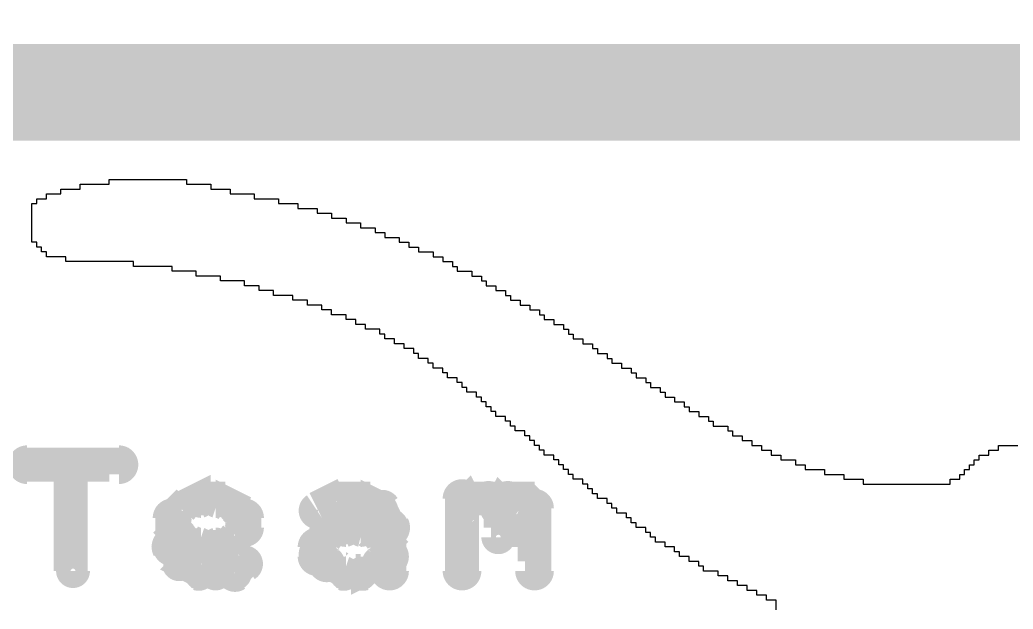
# Model space of a CAD drawing. Extents: x 7835 to 14160, y 8914 to 11568.
# Drawn here: x 7953.5 to 8159, y 9633.1 to 9755 of the extents above; entities that cross this region are included whole.
import ezdxf

# ---------------------------------------------------------------- set-up
doc = ezdxf.new("R2010")
doc.units = 0
doc.layers.add('BOTTOM_SILKSCREEN', color=5, linetype='CONTINUOUS')
doc.layers.add('DOCUMENTATION1', color=3, linetype='CONTINUOUS')

msp = doc.modelspace()

# ---------------------------------------------------------------- linework, layer by layer
at = {"layer": 'BOTTOM_SILKSCREEN', "color": 171}
msp.add_lwpolyline([(8110, 9633), (8110, 9635), (8110, 9635), (8110, 9635, -1), (8110, 9635), (8110, 9635, -1), (8110, 9635), (8110, 9635), (8110, 9635), (8108, 9635), (8108, 9635), (8108, 9635, -1), (8108, 9635), (8108, 9635, -1), (8108, 9635), (8108, 9635), (8108, 9635), (8108, 9636), (8108, 9636), (8108, 9636, -1), (8108, 9636), (8108, 9636, -1), (8108, 9636), (8108, 9636), (8108, 9636), (8106, 9636), (8106, 9636), (8106, 9636, -1), (8106, 9636), (8106, 9636, -1), (8106, 9636), (8106, 9636), (8106, 9636), (8106, 9637), (8106, 9637), (8106, 9637, -1), (8106, 9637), (8106, 9637, -1), (8106, 9637), (8106, 9637), (8106, 9637), (8104, 9637), (8104, 9637), (8104, 9637, -1), (8104, 9637), (8104, 9637, -1), (8104, 9637), (8104, 9637), (8104, 9637), (8104, 9638), (8104, 9638), (8104, 9638, -1), (8104, 9638), (8104, 9638, -1), (8104, 9638), (8104, 9638), (8104, 9638), (8102, 9638), (8102, 9638), (8102, 9638, -1), (8102, 9638), (8102, 9638, -1), (8102, 9638), (8102, 9638), (8102, 9638), (8102, 9639), (8102, 9639), (8102, 9639, -1), (8102, 9639), (8102, 9639, -1), (8102, 9639), (8102, 9639), (8102, 9639), (8100, 9639), (8100, 9639), (8100, 9639, -1), (8100, 9639), (8100, 9639, -1), (8100, 9639), (8100, 9639), (8100, 9639), (8100, 9640), (8100, 9640), (8100, 9640, -1), (8100, 9640), (8100, 9640, -1), (8100, 9640), (8100, 9640), (8100, 9640), (8098, 9640), (8098, 9640), (8098, 9640, -1), (8098, 9640), (8098, 9640, -1), (8098, 9640), (8098, 9640), (8098, 9640), (8098, 9641), (8098, 9641), (8098, 9641, -1), (8098, 9641), (8098, 9641, -1), (8098, 9641), (8098, 9641), (8098, 9641), (8095, 9641), (8095, 9641), (8095, 9641, -1), (8095, 9641), (8095, 9641, -1), (8095, 9641), (8095, 9641), (8095, 9641), (8095, 9642), (8095, 9642), (8095, 9642, -1), (8095, 9642), (8095, 9642, -1), (8095, 9642), (8095, 9642), (8095, 9642), (8094, 9642), (8094, 9642), (8094, 9642, -1), (8094, 9642), (8094, 9642, -1), (8094, 9642), (8094, 9642), (8094, 9642), (8094, 9643), (8094, 9643), (8094, 9643, -1), (8094, 9643), (8094, 9643, -1), (8094, 9643), (8094, 9643), (8094, 9643), (8092, 9643), (8092, 9643), (8092, 9643, -1), (8092, 9643), (8092, 9643, -1), (8092, 9643), (8092, 9643), (8092, 9643), (8092, 9644), (8092, 9644), (8092, 9644, -1), (8092, 9644), (8092, 9644, -1), (8092, 9644), (8092, 9644), (8092, 9644), (8090, 9644), (8090, 9644), (8090, 9644, -1), (8090, 9644), (8090, 9644, -1), (8090, 9644), (8090, 9644), (8090, 9644), (8090, 9645), (8090, 9645), (8090, 9645, -1), (8090, 9645), (8090, 9645, -1), (8090, 9645), (8090, 9645), (8090, 9645), (8089, 9645), (8089, 9645), (8089, 9645, -1), (8089, 9645), (8089, 9645, -1), (8089, 9645), (8089, 9645), (8089, 9645), (8089, 9646), (8089, 9646), (8089, 9646, -1), (8089, 9646), (8089, 9646, -1), (8089, 9646), (8089, 9646), (8089, 9646), (8087, 9646), (8087, 9646), (8087, 9646, -1), (8087, 9646), (8087, 9646, -1), (8087, 9646), (8087, 9646), (8087, 9646), (8087, 9647), (8087, 9647), (8087, 9647, -1), (8087, 9647), (8087, 9647, -1), (8087, 9647), (8087, 9647), (8087, 9647), (8085, 9647), (8085, 9647), (8085, 9647, -1), (8085, 9647), (8085, 9647, -1), (8085, 9647), (8085, 9647), (8085, 9647), (8085, 9648), (8085, 9648), (8085, 9648, -1), (8085, 9648), (8085, 9648, -1), (8085, 9648), (8085, 9648), (8085, 9648), (8084, 9648), (8084, 9648), (8084, 9648, -1), (8084, 9648), (8084, 9648, -1), (8084, 9648), (8084, 9648), (8084, 9648), (8084, 9649), (8084, 9649), (8084, 9649, -1), (8084, 9649), (8084, 9649, -1), (8084, 9649), (8084, 9649), (8084, 9649), (8083, 9649), (8083, 9649), (8083, 9649, -1), (8083, 9649), (8083, 9649, -1), (8083, 9649), (8083, 9649), (8083, 9649), (8083, 9650), (8083, 9650), (8083, 9650, -1), (8083, 9650), (8083, 9650, -1), (8083, 9650), (8083, 9650), (8083, 9650), (8081, 9650), (8081, 9650), (8081, 9650, -1), (8081, 9650), (8081, 9650, -1), (8081, 9650), (8081, 9650), (8081, 9650), (8081, 9651), (8081, 9651), (8081, 9651, -1), (8081, 9651), (8081, 9651, -1), (8081, 9651), (8081, 9651), (8081, 9651), (8080, 9651), (8080, 9651), (8080, 9651, -1), (8080, 9651), (8080, 9651, -1), (8080, 9651), (8080, 9651), (8080, 9651), (8080, 9652), (8080, 9652), (8080, 9652, -1), (8080, 9652), (8080, 9652, -1), (8080, 9652), (8080, 9652), (8080, 9652), (8079, 9652), (8079, 9652), (8079, 9652, -1), (8079, 9652), (8079, 9652, -1), (8079, 9652), (8079, 9652), (8079, 9652), (8079, 9653), (8079, 9653), (8079, 9653, -1), (8079, 9653), (8079, 9653, -1), (8079, 9653), (8079, 9653), (8079, 9653), (8077, 9653), (8077, 9653), (8077, 9653, -1), (8077, 9653), (8077, 9653, -1), (8077, 9653), (8077, 9653), (8077, 9653), (8077, 9654), (8077, 9654), (8077, 9654, -1), (8077, 9654), (8077, 9654, -1), (8077, 9654), (8077, 9654), (8077, 9654), (8076, 9654), (8076, 9654), (8076, 9654, -1), (8076, 9654), (8076, 9654, -1), (8076, 9654), (8076, 9654), (8076, 9654), (8076, 9655), (8076, 9655), (8076, 9655, -1), (8076, 9655), (8076, 9655, -1), (8076, 9655), (8076, 9655), (8076, 9655), (8075, 9655), (8075, 9655), (8075, 9655, -1), (8075, 9655), (8075, 9655, -1), (8075, 9655), (8075, 9655), (8075, 9655), (8075, 9656), (8075, 9656), (8075, 9656, -1), (8075, 9656), (8075, 9656, -1), (8075, 9656), (8075, 9656), (8075, 9656), (8073, 9656), (8073, 9656), (8073, 9656, -1), (8073, 9656), (8073, 9656, -1), (8073, 9656), (8073, 9656), (8073, 9656), (8073, 9657), (8073, 9657), (8073, 9657, -1), (8073, 9657), (8073, 9657, -1), (8073, 9657), (8073, 9657), (8073, 9657), (8072, 9657), (8072, 9657), (8072, 9657, -1), (8072, 9657), (8072, 9657, -1), (8072, 9657), (8072, 9657), (8072, 9657), (8072, 9658), (8072, 9658), (8072, 9658, -1), (8072, 9658), (8072, 9658, -1), (8072, 9658), (8072, 9658), (8072, 9658), (8071, 9658), (8071, 9658), (8071, 9658, -1), (8071, 9658), (8071, 9658, -1), (8071, 9658), (8071, 9658), (8071, 9658), (8071, 9659), (8071, 9659), (8071, 9659, -1), (8071, 9659), (8071, 9659, -1), (8071, 9659), (8071, 9659), (8071, 9659), (8070, 9659), (8070, 9659), (8070, 9659, -1), (8070, 9659), (8070, 9659, -1), (8070, 9659), (8070, 9659), (8070, 9659), (8070, 9660), (8070, 9660), (8070, 9660, -1), (8070, 9660), (8070, 9660, -1), (8070, 9660), (8070, 9660), (8070, 9660), (8068, 9660), (8068, 9660), (8068, 9660, -1), (8068, 9660), (8068, 9660, -1), (8068, 9660), (8068, 9660), (8068, 9660), (8068, 9661), (8068, 9661), (8068, 9661, -1), (8068, 9661), (8068, 9661, -1), (8068, 9661), (8068, 9661), (8068, 9661), (8067, 9661), (8067, 9661), (8067, 9661, -1), (8067, 9661), (8067, 9661, -1), (8067, 9661), (8067, 9661), (8067, 9661), (8067, 9662), (8067, 9662), (8067, 9662, -1), (8067, 9662), (8067, 9662, -1), (8067, 9662), (8067, 9662), (8067, 9662), (8066, 9662), (8066, 9662), (8066, 9662, -1), (8066, 9662), (8066, 9662, -1), (8066, 9662), (8066, 9662), (8066, 9662), (8066, 9663), (8066, 9663), (8066, 9663, -1), (8066, 9663), (8066, 9663, -1), (8066, 9663), (8066, 9663), (8066, 9663), (8065, 9663), (8065, 9663), (8065, 9663, -1), (8065, 9663), (8065, 9663, -1), (8065, 9663), (8065, 9663), (8065, 9663), (8065, 9664), (8065, 9664), (8065, 9664, -1), (8065, 9664), (8065, 9664, -1), (8065, 9664), (8065, 9664), (8065, 9664), (8064, 9664), (8064, 9664), (8064, 9664, -1), (8064, 9664), (8064, 9664, -1), (8064, 9664), (8064, 9664), (8064, 9664), (8064, 9665), (8064, 9665), (8064, 9665, -1), (8064, 9665), (8064, 9665, -1), (8064, 9665), (8064, 9665), (8064, 9665), (8062, 9665), (8062, 9665), (8062, 9665, -1), (8062, 9665), (8062, 9665, -1), (8062, 9665), (8062, 9665), (8062, 9665), (8062, 9666), (8062, 9666), (8062, 9666, -1), (8062, 9666), (8062, 9666, -1), (8062, 9666), (8062, 9666), (8062, 9666), (8061, 9666), (8061, 9666), (8061, 9666, -1), (8061, 9666), (8061, 9666, -1), (8061, 9666), (8061, 9666), (8061, 9666), (8061, 9667), (8061, 9667), (8061, 9667, -1), (8061, 9667), (8061, 9667, -1), (8061, 9667), (8061, 9667), (8061, 9667), (8060, 9667), (8060, 9667), (8060, 9667, -1), (8060, 9667), (8060, 9667, -1), (8060, 9667), (8060, 9667), (8060, 9667), (8060, 9668), (8060, 9668), (8060, 9668, -1), (8060, 9668), (8060, 9668, -1), (8060, 9668), (8060, 9668), (8060, 9668), (8059, 9668), (8059, 9668), (8059, 9668, -1), (8059, 9668), (8059, 9668, -1), (8059, 9668), (8059, 9668), (8059, 9668), (8059, 9669), (8059, 9669), (8059, 9669, -1), (8059, 9669), (8059, 9669, -1), (8059, 9669), (8059, 9669), (8059, 9669), (8058, 9669), (8058, 9669), (8058, 9669, -1), (8058, 9669), (8058, 9669, -1), (8058, 9669), (8058, 9669), (8058, 9669), (8058, 9670), (8058, 9670), (8058, 9670, -1), (8058, 9670), (8058, 9670, -1), (8058, 9670), (8058, 9670), (8058, 9670), (8056, 9670), (8056, 9670), (8056, 9670, -1), (8056, 9670), (8056, 9670, -1), (8056, 9670), (8056, 9670), (8056, 9670), (8056, 9671), (8056, 9671), (8056, 9671, -1), (8056, 9671), (8056, 9671, -1), (8056, 9671), (8056, 9671), (8056, 9671), (8055, 9671), (8055, 9671), (8055, 9671, -1), (8055, 9671), (8055, 9671, -1), (8055, 9671), (8055, 9671), (8055, 9671), (8055, 9672), (8055, 9672), (8055, 9672, -1), (8055, 9672), (8055, 9672, -1), (8055, 9672), (8055, 9672), (8055, 9672), (8054, 9672), (8054, 9672), (8054, 9672, -1), (8054, 9672), (8054, 9672, -1), (8054, 9672), (8054, 9672), (8054, 9672), (8054, 9673), (8054, 9673), (8054, 9673, -1), (8054, 9673), (8054, 9673, -1), (8054, 9673), (8054, 9673), (8054, 9673), (8052, 9673), (8052, 9673), (8052, 9673, -1), (8052, 9673), (8052, 9673, -1), (8052, 9673), (8052, 9673), (8052, 9673), (8052, 9674), (8052, 9674), (8052, 9674, -1), (8052, 9674), (8052, 9674, -1), (8052, 9674), (8052, 9674), (8052, 9674), (8051, 9674), (8051, 9674), (8051, 9674, -1), (8051, 9674), (8051, 9674, -1), (8051, 9674), (8051, 9674), (8051, 9674), (8051, 9675), (8051, 9675), (8051, 9675, -1), (8051, 9675), (8051, 9675, -1), (8051, 9675), (8051, 9675), (8051, 9675), (8050, 9675), (8050, 9675), (8050, 9675, -1), (8050, 9675), (8050, 9675, -1), (8050, 9675), (8050, 9675), (8050, 9675), (8050, 9676), (8050, 9676), (8050, 9676, -1), (8050, 9676), (8050, 9676, -1), (8050, 9676), (8050, 9676), (8050, 9676), (8049, 9676), (8049, 9676), (8049, 9676, -1), (8049, 9676), (8049, 9676, -1), (8049, 9676), (8049, 9676), (8049, 9676), (8049, 9677), (8049, 9677), (8049, 9677, -1), (8049, 9677), (8049, 9677, -1), (8049, 9677), (8049, 9677), (8049, 9677), (8048, 9677), (8048, 9677), (8048, 9677, -1), (8048, 9677), (8048, 9677, -1), (8048, 9677), (8048, 9677), (8048, 9677), (8048, 9678), (8048, 9678), (8048, 9678, -1), (8048, 9678), (8048, 9678, -1), (8048, 9678), (8048, 9678), (8048, 9678), (8046, 9678), (8046, 9678), (8046, 9678, -1), (8046, 9678), (8046, 9678, -1), (8046, 9678), (8046, 9678), (8046, 9678), (8046, 9679), (8046, 9679), (8046, 9679, -1), (8046, 9679), (8046, 9679, -1), (8046, 9679), (8046, 9679), (8046, 9679), (8045, 9679), (8045, 9679), (8045, 9679, -1), (8045, 9679), (8045, 9679, -1), (8045, 9679), (8045, 9679), (8045, 9679), (8045, 9680), (8045, 9680), (8045, 9680, -1), (8045, 9680), (8045, 9680, -1), (8045, 9680), (8045, 9680), (8045, 9680), (8044, 9680), (8044, 9680), (8044, 9680, -1), (8044, 9680), (8044, 9680, -1), (8044, 9680), (8044, 9680), (8044, 9680), (8044, 9681), (8044, 9681), (8044, 9681, -1), (8044, 9681), (8044, 9681, -1), (8044, 9681), (8044, 9681), (8044, 9681), (8042, 9681), (8042, 9681), (8042, 9681, -1), (8042, 9681), (8042, 9681, -1), (8042, 9681), (8042, 9681), (8042, 9681), (8042, 9682), (8042, 9682), (8042, 9682, -1), (8042, 9682), (8042, 9682, -1), (8042, 9682), (8042, 9682), (8042, 9682), (8041, 9682), (8041, 9682), (8041, 9682, -1), (8041, 9682), (8041, 9682, -1), (8041, 9682), (8041, 9682), (8041, 9682), (8041, 9683), (8041, 9683), (8041, 9683, -1), (8041, 9683), (8041, 9683, -1), (8041, 9683), (8041, 9683), (8041, 9683), (8039, 9683), (8039, 9683), (8039, 9683, -1), (8039, 9683), (8039, 9683, -1), (8039, 9683), (8039, 9683), (8039, 9683), (8039, 9684), (8039, 9684), (8039, 9684, -1), (8039, 9684), (8039, 9684, -1), (8039, 9684), (8039, 9684), (8039, 9684), (8038, 9684), (8038, 9684), (8038, 9684, -1), (8038, 9684), (8038, 9684, -1), (8038, 9684), (8038, 9684), (8038, 9684), (8038, 9685), (8038, 9685), (8038, 9685, -1), (8038, 9685), (8038, 9685, -1), (8038, 9685), (8038, 9685), (8038, 9685), (8036, 9685), (8036, 9685), (8036, 9685, -1), (8036, 9685), (8036, 9685, -1), (8036, 9685), (8036, 9685), (8036, 9685), (8036, 9686), (8036, 9686), (8036, 9686, -1), (8036, 9686), (8036, 9686, -1), (8036, 9686), (8036, 9686), (8036, 9686), (8035, 9686), (8035, 9686), (8035, 9686, -1), (8035, 9686), (8035, 9686, -1), (8035, 9686), (8035, 9686), (8035, 9686), (8035, 9687), (8035, 9687), (8035, 9687, -1), (8035, 9687), (8035, 9687, -1), (8035, 9687), (8035, 9687), (8035, 9687), (8033, 9687), (8033, 9687), (8033, 9687, -1), (8033, 9687), (8033, 9687, -1), (8033, 9687), (8033, 9687), (8033, 9687), (8033, 9688), (8033, 9688), (8033, 9688, -1), (8033, 9688), (8033, 9688, -1), (8033, 9688), (8033, 9688), (8033, 9688), (8031, 9688), (8031, 9688), (8031, 9688, -1), (8031, 9688), (8031, 9688, -1), (8031, 9688), (8031, 9688), (8031, 9688), (8031, 9689), (8031, 9689), (8031, 9689, -1), (8031, 9689), (8031, 9689, -1), (8031, 9689), (8031, 9689), (8031, 9689), (8029, 9689), (8029, 9689), (8029, 9689, -1), (8029, 9689), (8029, 9689, -1), (8029, 9689), (8029, 9689), (8029, 9689), (8029, 9690), (8029, 9690), (8029, 9690, -1), (8029, 9690), (8029, 9690, -1), (8029, 9690), (8029, 9690), (8029, 9690), (8028, 9690), (8028, 9690), (8028, 9690, -1), (8028, 9690), (8028, 9690, -1), (8028, 9690), (8028, 9690), (8028, 9690), (8028, 9691), (8028, 9691), (8028, 9691, -1), (8028, 9691), (8028, 9691, -1), (8028, 9691), (8028, 9691), (8028, 9691), (8025, 9691), (8025, 9691), (8025, 9691, -1), (8025, 9691), (8025, 9691, -1), (8025, 9691), (8025, 9691), (8025, 9691), (8025, 9692), (8025, 9692), (8025, 9692, -1), (8025, 9692), (8025, 9692, -1), (8025, 9692), (8025, 9692), (8025, 9692), (8023, 9692), (8023, 9692), (8023, 9692, -1), (8023, 9692), (8023, 9692, -1), (8023, 9692), (8023, 9692), (8023, 9692), (8023, 9693), (8023, 9693), (8023, 9693, -1), (8023, 9693), (8023, 9693, -1), (8023, 9693), (8023, 9693), (8023, 9693), (8021, 9693), (8021, 9693), (8021, 9693, -1), (8021, 9693), (8021, 9693, -1), (8021, 9693), (8021, 9693), (8021, 9693), (8021, 9694), (8021, 9694), (8021, 9694, -1), (8021, 9694), (8021, 9694, -1), (8021, 9694), (8021, 9694), (8021, 9694), (8018, 9694), (8018, 9694), (8018, 9694, -1), (8018, 9694), (8018, 9694, -1), (8018, 9694), (8018, 9694), (8018, 9694), (8018, 9695), (8018, 9695), (8018, 9695, -1), (8018, 9695), (8018, 9695, -1), (8018, 9695), (8018, 9695), (8018, 9695), (8016, 9695), (8016, 9695), (8016, 9695, -1), (8016, 9695), (8016, 9695, -1), (8016, 9695), (8016, 9695), (8016, 9695), (8016, 9696), (8016, 9696), (8016, 9696, -1), (8016, 9696), (8016, 9696, -1), (8016, 9696), (8016, 9696), (8016, 9696), (8013, 9696), (8013, 9696), (8013, 9696, -1), (8013, 9696), (8013, 9696, -1), (8013, 9696), (8013, 9696), (8013, 9696), (8013, 9697), (8013, 9697), (8013, 9697, -1), (8013, 9697), (8013, 9697, -1), (8013, 9697), (8013, 9697), (8013, 9697), (8010, 9697), (8010, 9697), (8010, 9697, -1), (8010, 9697), (8010, 9697, -1), (8010, 9697), (8010, 9697), (8010, 9697), (8010, 9698), (8010, 9698), (8010, 9698, -1), (8010, 9698), (8010, 9698, -1), (8010, 9698), (8010, 9698), (8010, 9698), (8006, 9698), (8006, 9698), (8006, 9698, -1), (8006, 9698), (8006, 9698, -1), (8006, 9698), (8006, 9698), (8006, 9698), (8006, 9699), (8006, 9699), (8006, 9699, -1), (8006, 9699), (8006, 9699, -1), (8006, 9699), (8006, 9699), (8006, 9699), (8003, 9699), (8003, 9699), (8003, 9699, -1), (8003, 9699), (8003, 9699, -1), (8003, 9699), (8003, 9699), (8003, 9699), (8003, 9700), (8003, 9700), (8003, 9700, -1), (8003, 9700), (8003, 9700, -1), (8003, 9700), (8003, 9700), (8003, 9700), (8000, 9700), (8000, 9700), (8000, 9700, -1), (8000, 9700), (8000, 9700, -1), (8000, 9700), (8000, 9700), (8000, 9700), (8000, 9701), (8000, 9701), (8000, 9701, -1), (8000, 9701), (8000, 9701, -1), (8000, 9701), (8000, 9701), (8000, 9701), (7995, 9701), (7995, 9701), (7995, 9701, -1), (7995, 9701), (7995, 9701, -1), (7995, 9701), (7995, 9701), (7995, 9701), (7995, 9702), (7995, 9702), (7995, 9702, -1), (7995, 9702), (7995, 9702, -1), (7995, 9702), (7995, 9702), (7995, 9702), (7990, 9702), (7990, 9702), (7990, 9702, -1), (7990, 9702), (7990, 9702, -1), (7990, 9702), (7990, 9702), (7990, 9702), (7990, 9703), (7990, 9703), (7990, 9703, -1), (7990, 9703), (7990, 9703, -1), (7990, 9703), (7990, 9703), (7990, 9703), (7985, 9703), (7985, 9703), (7985, 9703, -1), (7985, 9703), (7985, 9703, -1), (7985, 9703), (7985, 9703), (7985, 9703), (7985, 9704), (7985, 9704), (7985, 9704, -1), (7985, 9704), (7985, 9704, -1), (7985, 9704), (7985, 9704), (7985, 9704), (7977, 9704), (7977, 9704), (7977, 9704, -1), (7977, 9704), (7977, 9704, -1), (7977, 9704), (7977, 9704), (7977, 9704), (7977, 9705), (7977, 9705), (7977, 9705, -1), (7977, 9705), (7977, 9705, -1), (7977, 9705), (7977, 9705), (7977, 9705), (7963, 9705), (7963, 9705), (7963, 9705, -1), (7963, 9705), (7963, 9705, -1), (7963, 9705), (7963, 9705), (7963, 9705), (7963, 9706), (7963, 9706), (7963, 9706, -1), (7963, 9706), (7963, 9706, -1), (7963, 9706), (7963, 9706), (7963, 9706), (7959, 9706), (7959, 9706), (7959, 9706, -1), (7959, 9706), (7959, 9706, -1), (7959, 9706), (7959, 9706), (7959, 9706), (7959, 9707), (7959, 9707), (7959, 9707, -1), (7959, 9707), (7959, 9707, -1), (7959, 9707), (7959, 9707), (7959, 9707), (7958, 9707), (7958, 9707), (7958, 9707, -1), (7958, 9707), (7958, 9707, -1), (7958, 9707), (7958, 9707), (7958, 9707), (7958, 9708), (7958, 9708), (7958, 9708, -1), (7958, 9708), (7958, 9708, -1), (7958, 9708), (7958, 9708), (7958, 9708), (7957, 9708), (7957, 9708), (7957, 9708, -1), (7957, 9708), (7957, 9708, -1), (7957, 9708), (7957, 9708), (7957, 9708), (7957, 9709), (7957, 9709), (7957, 9709, -1), (7957, 9709), (7957, 9709, -1), (7957, 9709), (7957, 9709), (7957, 9709), (7956, 9709), (7956, 9709), (7956, 9709, -1), (7956, 9709), (7956, 9709, -1), (7956, 9709), (7956, 9709), (7956, 9709), (7956, 9717), (7956, 9717), (7956, 9717, -1), (7956, 9717), (7956, 9717, -1), (7956, 9717), (7956, 9717), (7956, 9717), (7957, 9717), (7957, 9717), (7957, 9717, -1), (7957, 9717), (7957, 9717, -1), (7957, 9717), (7957, 9717), (7957, 9717), (7957, 9718), (7957, 9718), (7957, 9718, -1), (7957, 9718), (7957, 9718, -1), (7957, 9718), (7957, 9718), (7957, 9718), (7959, 9718), (7959, 9718), (7959, 9718, -1), (7959, 9718), (7959, 9718, -1), (7959, 9718), (7959, 9718), (7959, 9718), (7959, 9719), (7959, 9719), (7959, 9719, -1), (7959, 9719), (7959, 9719, -1), (7959, 9719), (7959, 9719), (7959, 9719), (7962, 9719), (7962, 9719), (7962, 9719, -1), (7962, 9719), (7962, 9719, -1), (7962, 9719), (7962, 9719), (7962, 9719), (7962, 9720), (7962, 9720), (7962, 9720, -1), (7962, 9720), (7962, 9720, -1), (7962, 9720), (7962, 9720), (7962, 9720), (7966, 9720), (7966, 9720), (7966, 9720, -1), (7966, 9720), (7966, 9720, -1), (7966, 9720), (7966, 9720), (7966, 9720), (7966, 9721), (7966, 9721), (7966, 9721, -1), (7966, 9721), (7966, 9721, -1), (7966, 9721), (7966, 9721), (7966, 9721), (7972, 9721), (7972, 9721), (7972, 9721, -1), (7972, 9721), (7972, 9721, -1), (7972, 9721), (7972, 9721), (7972, 9721), (7972, 9722), (7972, 9722), (7972, 9722, -1), (7972, 9722), (7972, 9722, -1), (7972, 9722), (7972, 9722), (7972, 9722), (7988, 9722), (7988, 9722), (7988, 9722, -1), (7988, 9722), (7988, 9722, -1), (7988, 9722), (7988, 9722), (7988, 9722), (7988, 9721), (7988, 9721), (7988, 9721, -1), (7988, 9721), (7988, 9721, -1), (7988, 9721), (7988, 9721), (7988, 9721), (7993, 9721), (7993, 9721), (7993, 9721, -1), (7993, 9721), (7993, 9721, -1), (7993, 9721), (7993, 9721), (7993, 9721), (7993, 9720), (7993, 9720), (7993, 9720, -1), (7993, 9720), (7993, 9720, -1), (7993, 9720), (7993, 9720), (7993, 9720), (7997, 9720), (7997, 9720), (7997, 9720, -1), (7997, 9720), (7997, 9720, -1), (7997, 9720), (7997, 9720), (7997, 9720), (7997, 9719), (7997, 9719), (7997, 9719, -1), (7997, 9719), (7997, 9719, -1), (7997, 9719), (7997, 9719), (7997, 9719), (8002, 9719), (8002, 9719), (8002, 9719, -1), (8002, 9719), (8002, 9719, -1), (8002, 9719), (8002, 9719), (8002, 9719), (8002, 9718), (8002, 9718), (8002, 9718, -1), (8002, 9718), (8002, 9718, -1), (8002, 9718), (8002, 9718), (8002, 9718), (8007, 9718), (8007, 9718), (8007, 9718, -1), (8007, 9718), (8007, 9718, -1), (8007, 9718), (8007, 9718), (8007, 9718), (8007, 9717), (8007, 9717), (8007, 9717, -1), (8007, 9717), (8007, 9717, -1), (8007, 9717), (8007, 9717), (8007, 9717), (8011, 9717), (8011, 9717), (8011, 9717, -1), (8011, 9717), (8011, 9717, -1), (8011, 9717), (8011, 9717), (8011, 9717), (8011, 9716), (8011, 9716), (8011, 9716, -1), (8011, 9716), (8011, 9716, -1), (8011, 9716), (8011, 9716), (8011, 9716), (8015, 9716), (8015, 9716), (8015, 9716, -1), (8015, 9716), (8015, 9716, -1), (8015, 9716), (8015, 9716), (8015, 9716), (8015, 9715), (8015, 9715), (8015, 9715, -1), (8015, 9715), (8015, 9715, -1), (8015, 9715), (8015, 9715), (8015, 9715), (8018, 9715), (8018, 9715), (8018, 9715, -1), (8018, 9715), (8018, 9715, -1), (8018, 9715), (8018, 9715), (8018, 9715), (8018, 9714), (8018, 9714), (8018, 9714, -1), (8018, 9714), (8018, 9714, -1), (8018, 9714), (8018, 9714), (8018, 9714), (8021, 9714), (8021, 9714), (8021, 9714, -1), (8021, 9714), (8021, 9714, -1), (8021, 9714), (8021, 9714), (8021, 9714), (8021, 9713), (8021, 9713), (8021, 9713, -1), (8021, 9713), (8021, 9713, -1), (8021, 9713), (8021, 9713), (8021, 9713), (8024, 9713), (8024, 9713), (8024, 9713, -1), (8024, 9713), (8024, 9713, -1), (8024, 9713), (8024, 9713), (8024, 9713), (8024, 9712), (8024, 9712), (8024, 9712, -1), (8024, 9712), (8024, 9712, -1), (8024, 9712), (8024, 9712), (8024, 9712), (8027, 9712), (8027, 9712), (8027, 9712, -1), (8027, 9712), (8027, 9712, -1), (8027, 9712), (8027, 9712), (8027, 9712), (8027, 9711), (8027, 9711), (8027, 9711, -1), (8027, 9711), (8027, 9711, -1), (8027, 9711), (8027, 9711), (8027, 9711), (8029, 9711), (8029, 9711), (8029, 9711, -1), (8029, 9711), (8029, 9711, -1), (8029, 9711), (8029, 9711), (8029, 9711), (8029, 9710), (8029, 9710), (8029, 9710, -1), (8029, 9710), (8029, 9710, -1), (8029, 9710), (8029, 9710), (8029, 9710), (8032, 9710), (8032, 9710), (8032, 9710, -1), (8032, 9710), (8032, 9710, -1), (8032, 9710), (8032, 9710), (8032, 9710), (8032, 9709), (8032, 9709), (8032, 9709, -1), (8032, 9709), (8032, 9709, -1), (8032, 9709), (8032, 9709), (8032, 9709), (8034, 9709), (8034, 9709), (8034, 9709, -1), (8034, 9709), (8034, 9709, -1), (8034, 9709), (8034, 9709), (8034, 9709), (8034, 9708), (8034, 9708), (8034, 9708, -1), (8034, 9708), (8034, 9708, -1), (8034, 9708), (8034, 9708), (8034, 9708), (8036, 9708), (8036, 9708), (8036, 9708, -1), (8036, 9708), (8036, 9708, -1), (8036, 9708), (8036, 9708), (8036, 9708), (8036, 9707), (8036, 9707), (8036, 9707, -1), (8036, 9707), (8036, 9707, -1), (8036, 9707), (8036, 9707), (8036, 9707), (8039, 9707), (8039, 9707), (8039, 9707, -1), (8039, 9707), (8039, 9707, -1), (8039, 9707), (8039, 9707), (8039, 9707), (8039, 9706), (8039, 9706), (8039, 9706, -1), (8039, 9706), (8039, 9706, -1), (8039, 9706), (8039, 9706), (8039, 9706), (8041, 9706), (8041, 9706), (8041, 9706, -1), (8041, 9706), (8041, 9706, -1), (8041, 9706), (8041, 9706), (8041, 9706), (8041, 9705), (8041, 9705), (8041, 9705, -1), (8041, 9705), (8041, 9705, -1), (8041, 9705), (8041, 9705), (8041, 9705), (8043, 9705), (8043, 9705), (8043, 9705, -1), (8043, 9705), (8043, 9705, -1), (8043, 9705), (8043, 9705), (8043, 9705), (8043, 9704), (8043, 9704), (8043, 9704, -1), (8043, 9704), (8043, 9704, -1), (8043, 9704), (8043, 9704), (8043, 9704), (8044, 9704), (8044, 9704), (8044, 9704, -1), (8044, 9704), (8044, 9704, -1), (8044, 9704), (8044, 9704), (8044, 9704), (8044, 9703), (8044, 9703), (8044, 9703, -1), (8044, 9703), (8044, 9703, -1), (8044, 9703), (8044, 9703), (8044, 9703), (8047, 9703), (8047, 9703), (8047, 9703, -1), (8047, 9703), (8047, 9703, -1), (8047, 9703), (8047, 9703), (8047, 9703), (8047, 9702), (8047, 9702), (8047, 9702, -1), (8047, 9702), (8047, 9702, -1), (8047, 9702), (8047, 9702), (8047, 9702), (8049, 9702), (8049, 9702), (8049, 9702, -1), (8049, 9702), (8049, 9702, -1), (8049, 9702), (8049, 9702), (8049, 9702), (8049, 9701), (8049, 9701), (8049, 9701, -1), (8049, 9701), (8049, 9701, -1), (8049, 9701), (8049, 9701), (8049, 9701), (8050, 9701), (8050, 9701), (8050, 9701, -1), (8050, 9701), (8050, 9701, -1), (8050, 9701), (8050, 9701), (8050, 9701), (8050, 9700), (8050, 9700), (8050, 9700, -1), (8050, 9700), (8050, 9700, -1), (8050, 9700), (8050, 9700), (8050, 9700), (8052, 9700), (8052, 9700), (8052, 9700, -1), (8052, 9700), (8052, 9700, -1), (8052, 9700), (8052, 9700), (8052, 9700), (8052, 9699), (8052, 9699), (8052, 9699, -1), (8052, 9699), (8052, 9699, -1), (8052, 9699), (8052, 9699), (8052, 9699), (8054, 9699), (8054, 9699), (8054, 9699, -1), (8054, 9699), (8054, 9699, -1), (8054, 9699), (8054, 9699), (8054, 9699), (8054, 9698), (8054, 9698), (8054, 9698, -1), (8054, 9698), (8054, 9698, -1), (8054, 9698), (8054, 9698), (8054, 9698), (8055, 9698), (8055, 9698), (8055, 9698, -1), (8055, 9698), (8055, 9698, -1), (8055, 9698), (8055, 9698), (8055, 9698), (8055, 9697), (8055, 9697), (8055, 9697, -1), (8055, 9697), (8055, 9697, -1), (8055, 9697), (8055, 9697), (8055, 9697), (8057, 9697), (8057, 9697), (8057, 9697, -1), (8057, 9697), (8057, 9697, -1), (8057, 9697), (8057, 9697), (8057, 9697), (8057, 9696), (8057, 9696), (8057, 9696, -1), (8057, 9696), (8057, 9696, -1), (8057, 9696), (8057, 9696), (8057, 9696), (8059, 9696), (8059, 9696), (8059, 9696, -1), (8059, 9696), (8059, 9696, -1), (8059, 9696), (8059, 9696), (8059, 9696), (8059, 9695), (8059, 9695), (8059, 9695, -1), (8059, 9695), (8059, 9695, -1), (8059, 9695), (8059, 9695), (8059, 9695), (8061, 9695), (8061, 9695), (8061, 9695, -1), (8061, 9695), (8061, 9695, -1), (8061, 9695), (8061, 9695), (8061, 9695), (8061, 9694), (8061, 9694), (8061, 9694, -1), (8061, 9694), (8061, 9694, -1), (8061, 9694), (8061, 9694), (8061, 9694), (8062, 9694), (8062, 9694), (8062, 9694, -1), (8062, 9694), (8062, 9694, -1), (8062, 9694), (8062, 9694), (8062, 9694), (8062, 9693), (8062, 9693), (8062, 9693, -1), (8062, 9693), (8062, 9693, -1), (8062, 9693), (8062, 9693), (8062, 9693), (8064, 9693), (8064, 9693), (8064, 9693, -1), (8064, 9693), (8064, 9693, -1), (8064, 9693), (8064, 9693), (8064, 9693), (8064, 9692), (8064, 9692), (8064, 9692, -1), (8064, 9692), (8064, 9692, -1), (8064, 9692), (8064, 9692), (8064, 9692), (8066, 9692), (8066, 9692), (8066, 9692, -1), (8066, 9692), (8066, 9692, -1), (8066, 9692), (8066, 9692), (8066, 9692), (8066, 9691), (8066, 9691), (8066, 9691, -1), (8066, 9691), (8066, 9691, -1), (8066, 9691), (8066, 9691), (8066, 9691), (8067, 9691), (8067, 9691), (8067, 9691, -1), (8067, 9691), (8067, 9691, -1), (8067, 9691), (8067, 9691), (8067, 9691), (8067, 9690), (8067, 9690), (8067, 9690, -1), (8067, 9690), (8067, 9690, -1), (8067, 9690), (8067, 9690), (8067, 9690), (8068, 9690), (8068, 9690), (8068, 9690, -1), (8068, 9690), (8068, 9690, -1), (8068, 9690), (8068, 9690), (8068, 9690), (8068, 9689), (8068, 9689), (8068, 9689, -1), (8068, 9689), (8068, 9689, -1), (8068, 9689), (8068, 9689), (8068, 9689), (8070, 9689), (8070, 9689), (8070, 9689, -1), (8070, 9689), (8070, 9689, -1), (8070, 9689), (8070, 9689), (8070, 9689), (8070, 9688), (8070, 9688), (8070, 9688, -1), (8070, 9688), (8070, 9688, -1), (8070, 9688), (8070, 9688), (8070, 9688), (8072, 9688), (8072, 9688), (8072, 9688, -1), (8072, 9688), (8072, 9688, -1), (8072, 9688), (8072, 9688), (8072, 9688), (8072, 9687), (8072, 9687), (8072, 9687, -1), (8072, 9687), (8072, 9687, -1), (8072, 9687), (8072, 9687), (8072, 9687), (8073, 9687), (8073, 9687), (8073, 9687, -1), (8073, 9687), (8073, 9687, -1), (8073, 9687), (8073, 9687), (8073, 9687), (8073, 9686), (8073, 9686), (8073, 9686, -1), (8073, 9686), (8073, 9686, -1), (8073, 9686), (8073, 9686), (8073, 9686), (8075, 9686), (8075, 9686), (8075, 9686, -1), (8075, 9686), (8075, 9686, -1), (8075, 9686), (8075, 9686), (8075, 9686), (8075, 9685), (8075, 9685), (8075, 9685, -1), (8075, 9685), (8075, 9685, -1), (8075, 9685), (8075, 9685), (8075, 9685), (8076, 9685), (8076, 9685), (8076, 9685, -1), (8076, 9685), (8076, 9685, -1), (8076, 9685), (8076, 9685), (8076, 9685), (8076, 9684), (8076, 9684), (8076, 9684, -1), (8076, 9684), (8076, 9684, -1), (8076, 9684), (8076, 9684), (8076, 9684), (8078, 9684), (8078, 9684), (8078, 9684, -1), (8078, 9684), (8078, 9684, -1), (8078, 9684), (8078, 9684), (8078, 9684), (8078, 9683), (8078, 9683), (8078, 9683, -1), (8078, 9683), (8078, 9683, -1), (8078, 9683), (8078, 9683), (8078, 9683), (8080, 9683), (8080, 9683), (8080, 9683, -1), (8080, 9683), (8080, 9683, -1), (8080, 9683), (8080, 9683), (8080, 9683), (8080, 9682), (8080, 9682), (8080, 9682, -1), (8080, 9682), (8080, 9682, -1), (8080, 9682), (8080, 9682), (8080, 9682), (8081, 9682), (8081, 9682), (8081, 9682, -1), (8081, 9682), (8081, 9682, -1), (8081, 9682), (8081, 9682), (8081, 9682), (8081, 9681), (8081, 9681), (8081, 9681, -1), (8081, 9681), (8081, 9681, -1), (8081, 9681), (8081, 9681), (8081, 9681), (8083, 9681), (8083, 9681), (8083, 9681, -1), (8083, 9681), (8083, 9681, -1), (8083, 9681), (8083, 9681), (8083, 9681), (8083, 9680), (8083, 9680), (8083, 9680, -1), (8083, 9680), (8083, 9680, -1), (8083, 9680), (8083, 9680), (8083, 9680), (8084, 9680), (8084, 9680), (8084, 9680, -1), (8084, 9680), (8084, 9680, -1), (8084, 9680), (8084, 9680), (8084, 9680), (8084, 9679), (8084, 9679), (8084, 9679, -1), (8084, 9679), (8084, 9679, -1), (8084, 9679), (8084, 9679), (8084, 9679), (8086, 9679), (8086, 9679), (8086, 9679, -1), (8086, 9679), (8086, 9679, -1), (8086, 9679), (8086, 9679), (8086, 9679), (8086, 9678), (8086, 9678), (8086, 9678, -1), (8086, 9678), (8086, 9678, -1), (8086, 9678), (8086, 9678), (8086, 9678), (8087, 9678), (8087, 9678), (8087, 9678, -1), (8087, 9678), (8087, 9678, -1), (8087, 9678), (8087, 9678), (8087, 9678), (8087, 9677), (8087, 9677), (8087, 9677, -1), (8087, 9677), (8087, 9677, -1), (8087, 9677), (8087, 9677), (8087, 9677), (8089, 9677), (8089, 9677), (8089, 9677, -1), (8089, 9677), (8089, 9677, -1), (8089, 9677), (8089, 9677), (8089, 9677), (8089, 9676), (8089, 9676), (8089, 9676, -1), (8089, 9676), (8089, 9676, -1), (8089, 9676), (8089, 9676), (8089, 9676), (8091, 9676), (8091, 9676), (8091, 9676, -1), (8091, 9676), (8091, 9676, -1), (8091, 9676), (8091, 9676), (8091, 9676), (8091, 9675), (8091, 9675), (8091, 9675, -1), (8091, 9675), (8091, 9675, -1), (8091, 9675), (8091, 9675), (8091, 9675), (8092, 9675), (8092, 9675), (8092, 9675, -1), (8092, 9675), (8092, 9675, -1), (8092, 9675), (8092, 9675), (8092, 9675), (8092, 9674), (8092, 9674), (8092, 9674, -1), (8092, 9674), (8092, 9674, -1), (8092, 9674), (8092, 9674), (8092, 9674), (8094, 9674), (8094, 9674), (8094, 9674, -1), (8094, 9674), (8094, 9674, -1), (8094, 9674), (8094, 9674), (8094, 9674), (8094, 9673), (8094, 9673), (8094, 9673, -1), (8094, 9673), (8094, 9673, -1), (8094, 9673), (8094, 9673), (8094, 9673), (8096, 9673), (8096, 9673), (8096, 9673, -1), (8096, 9673), (8096, 9673, -1), (8096, 9673), (8096, 9673), (8096, 9673), (8096, 9672), (8096, 9672), (8096, 9672, -1), (8096, 9672), (8096, 9672, -1), (8096, 9672), (8096, 9672), (8096, 9672), (8097, 9672), (8097, 9672), (8097, 9672, -1), (8097, 9672), (8097, 9672, -1), (8097, 9672), (8097, 9672), (8097, 9672), (8097, 9671), (8097, 9671), (8097, 9671, -1), (8097, 9671), (8097, 9671, -1), (8097, 9671), (8097, 9671), (8097, 9671), (8100, 9671), (8100, 9671), (8100, 9671, -1), (8100, 9671), (8100, 9671, -1), (8100, 9671), (8100, 9671), (8100, 9671), (8100, 9670), (8100, 9670), (8100, 9670, -1), (8100, 9670), (8100, 9670, -1), (8100, 9670), (8100, 9670), (8100, 9670), (8101, 9670), (8101, 9670), (8101, 9670, -1), (8101, 9670), (8101, 9670, -1), (8101, 9670), (8101, 9670), (8101, 9670), (8101, 9669), (8101, 9669), (8101, 9669, -1), (8101, 9669), (8101, 9669, -1), (8101, 9669), (8101, 9669), (8101, 9669), (8103, 9669), (8103, 9669), (8103, 9669, -1), (8103, 9669), (8103, 9669, -1), (8103, 9669), (8103, 9669), (8103, 9669), (8103, 9668), (8103, 9668), (8103, 9668, -1), (8103, 9668), (8103, 9668, -1), (8103, 9668), (8103, 9668), (8103, 9668), (8105, 9668), (8105, 9668), (8105, 9668, -1), (8105, 9668), (8105, 9668, -1), (8105, 9668), (8105, 9668), (8105, 9668), (8105, 9667), (8105, 9667), (8105, 9667, -1), (8105, 9667), (8105, 9667, -1), (8105, 9667), (8105, 9667), (8105, 9667), (8107, 9667), (8107, 9667), (8107, 9667, -1), (8107, 9667), (8107, 9667, -1), (8107, 9667), (8107, 9667), (8107, 9667), (8107, 9666), (8107, 9666), (8107, 9666, -1), (8107, 9666), (8107, 9666, -1), (8107, 9666), (8107, 9666), (8107, 9666), (8109, 9666), (8109, 9666), (8109, 9666, -1), (8109, 9666), (8109, 9666, -1), (8109, 9666), (8109, 9666), (8109, 9666), (8109, 9665), (8109, 9665), (8109, 9665, -1), (8109, 9665), (8109, 9665, -1), (8109, 9665), (8109, 9665), (8109, 9665), (8111, 9665), (8111, 9665), (8111, 9665, -1), (8111, 9665), (8111, 9665, -1), (8111, 9665), (8111, 9665), (8111, 9665), (8111, 9664), (8111, 9664), (8111, 9664, -1), (8111, 9664), (8111, 9664, -1), (8111, 9664), (8111, 9664), (8111, 9664), (8114, 9664), (8114, 9664), (8114, 9664, -1), (8114, 9664), (8114, 9664, -1), (8114, 9664), (8114, 9664), (8114, 9664), (8114, 9663), (8114, 9663), (8114, 9663, -1), (8114, 9663), (8114, 9663, -1), (8114, 9663), (8114, 9663), (8114, 9663), (8116, 9663), (8116, 9663), (8116, 9663, -1), (8116, 9663), (8116, 9663, -1), (8116, 9663), (8116, 9663), (8116, 9663), (8116, 9662), (8116, 9662), (8116, 9662, -1), (8116, 9662), (8116, 9662, -1), (8116, 9662), (8116, 9662), (8116, 9662), (8120, 9662), (8120, 9662), (8120, 9662, -1), (8120, 9662), (8120, 9662, -1), (8120, 9662), (8120, 9662), (8120, 9662), (8120, 9661), (8120, 9661), (8120, 9661, -1), (8120, 9661), (8120, 9661, -1), (8120, 9661), (8120, 9661), (8120, 9661), (8124, 9661), (8124, 9661), (8124, 9661, -1), (8124, 9661), (8124, 9661, -1), (8124, 9661), (8124, 9661), (8124, 9661), (8124, 9660), (8124, 9660), (8124, 9660, -1), (8124, 9660), (8124, 9660, -1), (8124, 9660), (8124, 9660), (8124, 9660), (8128, 9660), (8128, 9660), (8128, 9660, -1), (8128, 9660), (8128, 9660, -1), (8128, 9660), (8128, 9660), (8128, 9660), (8128, 9659), (8128, 9659), (8128, 9659, -1), (8128, 9659), (8128, 9659, -1), (8128, 9659), (8128, 9659), (8128, 9659), (8146, 9659), (8146, 9659), (8146, 9659, -1), (8146, 9659), (8146, 9659, -1), (8146, 9659), (8146, 9659), (8146, 9659), (8146, 9660), (8146, 9660), (8146, 9660, -1), (8146, 9660), (8146, 9660, -1), (8146, 9660), (8146, 9660), (8146, 9660), (8148, 9660), (8148, 9660), (8148, 9660, -1), (8148, 9660), (8148, 9660, -1), (8148, 9660), (8148, 9660), (8148, 9660), (8148, 9661), (8148, 9661), (8148, 9661, -1), (8148, 9661), (8148, 9661, -1), (8148, 9661), (8148, 9661), (8148, 9661), (8149, 9661), (8149, 9661), (8149, 9661, -1), (8149, 9661), (8149, 9661, -1), (8149, 9661), (8149, 9661), (8149, 9661), (8149, 9662), (8149, 9662), (8149, 9662, -1), (8149, 9662), (8149, 9662, -1), (8149, 9662), (8149, 9662), (8149, 9662), (8150, 9662), (8150, 9662), (8150, 9662, -1), (8150, 9662), (8150, 9662, -1), (8150, 9662), (8150, 9662), (8150, 9662), (8150, 9663), (8150, 9663), (8150, 9663, -1), (8150, 9663), (8150, 9663, -1), (8150, 9663), (8150, 9663), (8150, 9663), (8151, 9663), (8151, 9663), (8151, 9663, -1), (8151, 9663), (8151, 9663, -1), (8151, 9663), (8151, 9663), (8151, 9663), (8151, 9664), (8151, 9664), (8151, 9664, -1), (8151, 9664), (8151, 9664, -1), (8151, 9664), (8151, 9664), (8151, 9664), (8152, 9664), (8152, 9664), (8152, 9664, -1), (8152, 9664), (8152, 9664, -1), (8152, 9664), (8152, 9664), (8152, 9664), (8152, 9665), (8152, 9665), (8152, 9665, -1), (8152, 9665), (8152, 9665, -1), (8152, 9665), (8152, 9665), (8152, 9665), (8154, 9665), (8154, 9665), (8154, 9665, -1), (8154, 9665), (8154, 9665, -1), (8154, 9665), (8154, 9665), (8154, 9665), (8154, 9666), (8154, 9666), (8154, 9666, -1), (8154, 9666), (8154, 9666, -1), (8154, 9666), (8154, 9666), (8154, 9666), (8156, 9666), (8156, 9666), (8156, 9666, -1), (8156, 9666), (8156, 9666, -1), (8156, 9666), (8156, 9666), (8156, 9666), (8156, 9667), (8156, 9667), (8156, 9667, -1), (8156, 9667), (8156, 9667, -1), (8156, 9667), (8156, 9667), (8156, 9667), (8160, 9667)], format="xyb", dxfattribs=at)
at = {"layer": 'DOCUMENTATION1', "color": 94}
for points in [[(9130, 9740, 20, 20, 0), (7895, 9740, 0, 0, 0), (7895, 9740, 10, 10, 0), (7895, 9745, 10, 10, 1), (7895, 9735, 0, 0, 0), (7900, 9740, 10, 10, 1), (7890, 9740, 0, 0, 0), (7895, 9740, 0, 0, 0), (7895, 9740, 20, 20, 0), (7895, 9425, 20, 20, 0), (7895, 9425, 0, 0, 0), (7895, 9425, 10, 10, 0), (7890, 9425, 10, 10, 1), (7900, 9425, 0, 0, 0), (7895, 9430, 10, 10, 1), (7895, 9420, 0, 0, 0), (7895, 9425, 0, 0, 0), (7895, 9425, 20, 20, 0), (9130, 9425, 0, 0, 0)], [(7955, 9665, 4, 4, 1), (7955, 9661, 0, 0, 0), (7955, 9663, 0, 0, 0), (7955, 9663, 7, 7, 0), (7974, 9663, 7, 7, 0), (7974, 9663, 0, 0, 0), (7974, 9663, 4, 4, 0), (7974, 9661, 4, 4, 1), (7974, 9665, 0, 0, 0)], [(7963, 9641, 4, 4, 1), (7966, 9641, 0, 0, 0), (7964, 9641, 0, 0, 0), (7964, 9641, 7, 7, 0), (7964, 9663, 7, 7, 0), (7964, 9663, 0, 0, 0), (7964, 9663, 4, 4, 0), (7966, 9663, 4, 4, 1), (7963, 9663, 0, 0, 0)], [(7986, 9655, 4, 4, 1), (7988, 9652, 0, 0, 0), (7987, 9654, 0, 0, 0), (7987, 9654, 7, 7, 0), (7991, 9656, 7, 7, 0), (7991, 9656, 0, 0, 0), (7991, 9656, 4, 4, 0), (7991, 9654, 4, 4, 1), (7990, 9657, 0, 0, 0)], [(7991, 9657, 4, 4, 1), (7991, 9654, 0, 0, 0), (7991, 9656, 0, 0, 0), (7991, 9656, 7, 7, 0), (7994, 9656, 7, 7, 0), (7994, 9656, 0, 0, 0), (7994, 9656, 4, 4, 0), (7994, 9654, 4, 4, 1), (7994, 9657, 0, 0, 0)], [(7995, 9657, 4, 4, 1), (7994, 9654, 0, 0, 0), (7994, 9656, 0, 0, 0), (7994, 9656, 7, 7, 0), (7998, 9654, 7, 7, 0), (7998, 9654, 0, 0, 0), (7998, 9654, 4, 4, 0), (7997, 9652, 4, 4, 1), (7999, 9655, 0, 0, 0)], [(8014, 9655, 4, 4, 1), (8016, 9652, 0, 0, 0), (8015, 9654, 0, 0, 0), (8015, 9654, 7, 7, 0), (8019, 9656, 7, 7, 0), (8019, 9656, 0, 0, 0), (8019, 9656, 4, 4, 0), (8020, 9654, 4, 4, 1), (8018, 9657, 0, 0, 0)], [(8019, 9657, 4, 4, 1), (8019, 9654, 0, 0, 0), (8019, 9656, 0, 0, 0), (8019, 9656, 7, 7, 0), (8024, 9656, 7, 7, 0), (8024, 9656, 0, 0, 0), (8024, 9656, 4, 4, 0), (8024, 9654, 4, 4, 1), (8024, 9657, 0, 0, 0)], [(8025, 9657, 4, 4, 1), (8024, 9654, 0, 0, 0), (8024, 9656, 0, 0, 0), (8024, 9656, 7, 7, 0), (8028, 9654, 7, 7, 0), (8028, 9654, 0, 0, 0), (8028, 9654, 4, 4, 0), (8027, 9652, 4, 4, 1), (8029, 9655, 0, 0, 0)], [(8043, 9641, 4, 4, 1), (8047, 9641, 0, 0, 0), (8045, 9641, 0, 0, 0), (8045, 9641, 7, 7, 0), (8045, 9656, 7, 7, 0), (8045, 9656, 0, 0, 0), (8045, 9656, 4, 4, 0), (8047, 9656, 4, 4, 1), (8043, 9656, 0, 0, 0)], [(8044, 9655, 4, 4, 1), (8046, 9653, 0, 0, 0), (8045, 9654, 0, 0, 0), (8045, 9654, 7, 7, 0), (8047, 9656, 7, 7, 0), (8047, 9656, 0, 0, 0), (8047, 9656, 4, 4, 0), (8048, 9654, 4, 4, 1), (8046, 9657, 0, 0, 0)], [(8047, 9657, 4, 4, 1), (8047, 9654, 0, 0, 0), (8047, 9656, 0, 0, 0), (8047, 9656, 7, 7, 0), (8051, 9656, 7, 7, 0), (8051, 9656, 0, 0, 0), (8051, 9656, 4, 4, 0), (8051, 9654, 4, 4, 1), (8051, 9657, 0, 0, 0)], [(8052, 9657, 4, 4, 1), (8049, 9654, 0, 0, 0), (8051, 9656, 0, 0, 0), (8051, 9656, 7, 7, 0), (8053, 9654, 7, 7, 0), (8053, 9654, 0, 0, 0), (8053, 9654, 4, 4, 0), (8051, 9653, 4, 4, 1), (8054, 9655, 0, 0, 0)], [(8051, 9655, 4, 4, 1), (8054, 9653, 0, 0, 0), (8053, 9654, 0, 0, 0), (8053, 9654, 7, 7, 0), (8054, 9656, 7, 7, 0), (8054, 9656, 0, 0, 0), (8054, 9656, 4, 4, 0), (8056, 9654, 4, 4, 1), (8053, 9657, 0, 0, 0)], [(8054, 9657, 4, 4, 1), (8054, 9654, 0, 0, 0), (8054, 9656, 0, 0, 0), (8054, 9656, 7, 7, 0), (8058, 9656, 7, 7, 0), (8058, 9656, 0, 0, 0), (8058, 9656, 4, 4, 0), (8058, 9654, 4, 4, 1), (8058, 9657, 0, 0, 0)], [(8059, 9657, 4, 4, 1), (8057, 9654, 0, 0, 0), (8058, 9656, 0, 0, 0), (8058, 9656, 7, 7, 0), (8060, 9654, 7, 7, 0), (8060, 9654, 0, 0, 0), (8060, 9654, 4, 4, 0), (8059, 9653, 4, 4, 1), (8061, 9655, 0, 0, 0)], [(7984, 9653, 4, 4, 1), (7986, 9651, 0, 0, 0), (7985, 9652, 0, 0, 0), (7985, 9652, 7, 7, 0), (7987, 9654, 7, 7, 0), (7987, 9654, 0, 0, 0), (7987, 9654, 4, 4, 0), (7988, 9653, 4, 4, 1), (7986, 9655, 0, 0, 0)], [(7999, 9655, 4, 4, 1), (7997, 9653, 0, 0, 0), (7998, 9654, 0, 0, 0), (7998, 9654, 7, 7, 0), (8000, 9652, 7, 7, 0), (8000, 9652, 0, 0, 0), (8000, 9652, 4, 4, 0), (7999, 9651, 4, 4, 1), (8001, 9653, 0, 0, 0)], [(8030, 9655, 4, 4, 1), (8027, 9653, 0, 0, 0), (8028, 9654, 0, 0, 0), (8028, 9654, 7, 7, 0), (8030, 9650, 7, 7, 0), (8030, 9650, 0, 0, 0), (8030, 9650, 4, 4, 0), (8028, 9649, 4, 4, 1), (8032, 9651, 0, 0, 0)], [(8054, 9654, 4, 4, 1), (8051, 9654, 0, 0, 0), (8053, 9654, 0, 0, 0), (8053, 9654, 7, 7, 0), (8053, 9648, 7, 7, 0), (8053, 9648, 0, 0, 0), (8053, 9648, 4, 4, 0), (8051, 9648, 4, 4, 1), (8054, 9648, 0, 0, 0)], [(8062, 9654, 4, 4, 1), (8058, 9654, 0, 0, 0), (8060, 9654, 0, 0, 0), (8060, 9654, 7, 7, 0), (8060, 9641, 7, 7, 0), (8060, 9641, 0, 0, 0), (8060, 9641, 4, 4, 0), (8058, 9641, 4, 4, 1), (8062, 9641, 0, 0, 0)], [(7983, 9646, 4, 4, 1), (7987, 9646, 0, 0, 0), (7985, 9646, 0, 0, 0), (7985, 9646, 7, 7, 0), (7985, 9652, 7, 7, 0), (7985, 9652, 0, 0, 0), (7985, 9652, 4, 4, 0), (7987, 9652, 4, 4, 1), (7983, 9652, 0, 0, 0)], [(8002, 9652, 4, 4, 1), (7998, 9652, 0, 0, 0), (8000, 9652, 0, 0, 0), (8000, 9652, 7, 7, 0), (8000, 9650, 7, 7, 0), (8000, 9650, 0, 0, 0), (8000, 9650, 4, 4, 0), (7998, 9650, 4, 4, 1), (8002, 9650, 0, 0, 0)], [(7986, 9647, 4, 4, 1), (7988, 9649, 0, 0, 0), (7987, 9648, 0, 0, 0), (7987, 9648, 7, 7, 0), (7985, 9650, 7, 7, 0), (7985, 9650, 0, 0, 0), (7985, 9650, 4, 4, 0), (7986, 9651, 4, 4, 1), (7984, 9649, 0, 0, 0)], [(8001, 9649, 4, 4, 1), (7999, 9651, 0, 0, 0), (8000, 9650, 0, 0, 0), (8000, 9650, 7, 7, 0), (7998, 9648, 7, 7, 0), (7998, 9648, 0, 0, 0), (7998, 9648, 4, 4, 0), (7997, 9649, 4, 4, 1), (7999, 9647, 0, 0, 0)], [(8016, 9650, 4, 4, 1), (8018, 9647, 0, 0, 0), (8017, 9648, 0, 0, 0), (8017, 9648, 7, 7, 0), (8021, 9650, 7, 7, 0), (8021, 9650, 0, 0, 0), (8021, 9650, 4, 4, 0), (8021, 9648, 4, 4, 1), (8020, 9652, 0, 0, 0)], [(8021, 9652, 4, 4, 1), (8021, 9648, 0, 0, 0), (8021, 9650, 0, 0, 0), (8021, 9650, 7, 7, 0), (8024, 9650, 7, 7, 0), (8024, 9650, 0, 0, 0), (8024, 9650, 4, 4, 0), (8024, 9648, 4, 4, 1), (8024, 9652, 0, 0, 0)], [(8025, 9652, 4, 4, 1), (8024, 9648, 0, 0, 0), (8024, 9650, 0, 0, 0), (8024, 9650, 7, 7, 0), (8028, 9648, 7, 7, 0), (8028, 9648, 0, 0, 0), (8028, 9648, 4, 4, 0), (8027, 9647, 4, 4, 1), (8029, 9650, 0, 0, 0)], [(8032, 9650, 4, 4, 1), (8028, 9650, 0, 0, 0), (8030, 9650, 0, 0, 0), (8030, 9650, 7, 7, 0), (8030, 9644, 7, 7, 0), (8030, 9644, 0, 0, 0), (8030, 9644, 4, 4, 0), (8028, 9644, 4, 4, 1), (8032, 9644, 0, 0, 0)], [(7990, 9645, 4, 4, 1), (7991, 9648, 0, 0, 0), (7991, 9646, 0, 0, 0), (7991, 9646, 7, 7, 0), (7987, 9648, 7, 7, 0), (7987, 9648, 0, 0, 0), (7987, 9648, 4, 4, 0), (7988, 9650, 4, 4, 1), (7986, 9647, 0, 0, 0)], [(7999, 9647, 4, 4, 1), (7997, 9650, 0, 0, 0), (7998, 9648, 0, 0, 0), (7998, 9648, 7, 7, 0), (7994, 9646, 7, 7, 0), (7994, 9646, 0, 0, 0), (7994, 9646, 4, 4, 0), (7994, 9648, 4, 4, 1), (7995, 9645, 0, 0, 0)], [(8014, 9647, 4, 4, 1), (8016, 9645, 0, 0, 0), (8015, 9646, 0, 0, 0), (8015, 9646, 7, 7, 0), (8017, 9648, 7, 7, 0), (8017, 9648, 0, 0, 0), (8017, 9648, 4, 4, 0), (8018, 9647, 4, 4, 1), (8016, 9649, 0, 0, 0)], [(8029, 9649, 4, 4, 1), (8027, 9647, 0, 0, 0), (8028, 9648, 0, 0, 0), (8028, 9648, 7, 7, 0), (8030, 9646, 7, 7, 0), (8030, 9646, 0, 0, 0), (8030, 9646, 4, 4, 0), (8029, 9645, 4, 4, 1), (8031, 9647, 0, 0, 0)], [(7985, 9642, 4, 4, 1), (7988, 9643, 0, 0, 0), (7987, 9643, 0, 0, 0), (7987, 9643, 7, 7, 0), (7985, 9646, 7, 7, 0), (7985, 9646, 0, 0, 0), (7985, 9646, 4, 4, 0), (7987, 9647, 4, 4, 1), (7983, 9645, 0, 0, 0)], [(7994, 9645, 4, 4, 1), (7994, 9648, 0, 0, 0), (7994, 9646, 0, 0, 0), (7994, 9646, 7, 7, 0), (7991, 9646, 7, 7, 0), (7991, 9646, 0, 0, 0), (7991, 9646, 4, 4, 0), (7991, 9648, 4, 4, 1), (7991, 9645, 0, 0, 0)], [(8013, 9644, 4, 4, 1), (8017, 9644, 0, 0, 0), (8015, 9644, 0, 0, 0), (8015, 9644, 7, 7, 0), (8015, 9646, 7, 7, 0), (8015, 9646, 0, 0, 0), (8015, 9646, 4, 4, 0), (8017, 9646, 4, 4, 1), (8013, 9646, 0, 0, 0)], [(8016, 9641, 4, 4, 1), (8018, 9644, 0, 0, 0), (8017, 9643, 0, 0, 0), (8017, 9643, 7, 7, 0), (8015, 9644, 7, 7, 0), (8015, 9644, 0, 0, 0), (8015, 9644, 4, 4, 0), (8016, 9646, 4, 4, 1), (8014, 9643, 0, 0, 0)], [(8031, 9643, 4, 4, 1), (8029, 9646, 0, 0, 0), (8030, 9644, 0, 0, 0), (8030, 9644, 7, 7, 0), (8028, 9643, 7, 7, 0), (8028, 9643, 0, 0, 0), (8028, 9643, 4, 4, 0), (8027, 9644, 4, 4, 1), (8029, 9641, 0, 0, 0)], [(8032, 9644, 4, 4, 1), (8028, 9644, 0, 0, 0), (8030, 9644, 0, 0, 0), (8030, 9644, 7, 7, 0), (8030, 9641, 7, 7, 0), (8030, 9641, 0, 0, 0), (8030, 9641, 4, 4, 0), (8028, 9641, 4, 4, 1), (8032, 9641, 0, 0, 0)], [(7990, 9639, 4, 4, 1), (7991, 9642, 0, 0, 0), (7991, 9641, 0, 0, 0), (7991, 9641, 7, 7, 0), (7987, 9643, 7, 7, 0), (7987, 9643, 0, 0, 0), (7987, 9643, 4, 4, 0), (7988, 9644, 4, 4, 1), (7986, 9641, 0, 0, 0)], [(8001, 9641, 4, 4, 1), (7999, 9644, 0, 0, 0), (8000, 9643, 0, 0, 0), (8000, 9643, 7, 7, 0), (7998, 9641, 7, 7, 0), (7998, 9641, 0, 0, 0), (7998, 9641, 4, 4, 0), (7997, 9642, 4, 4, 1), (7999, 9639, 0, 0, 0)], [(8020, 9639, 4, 4, 1), (8021, 9642, 0, 0, 0), (8021, 9641, 0, 0, 0), (8021, 9641, 7, 7, 0), (8017, 9643, 7, 7, 0), (8017, 9643, 0, 0, 0), (8017, 9643, 4, 4, 0), (8018, 9644, 4, 4, 1), (8016, 9641, 0, 0, 0)], [(8029, 9641, 4, 4, 1), (8027, 9644, 0, 0, 0), (8028, 9643, 0, 0, 0), (8028, 9643, 7, 7, 0), (8024, 9641, 7, 7, 0), (8024, 9641, 0, 0, 0), (8024, 9641, 4, 4, 0), (8024, 9642, 4, 4, 1), (8025, 9639, 0, 0, 0)], [(7994, 9639, 4, 4, 1), (7994, 9642, 0, 0, 0), (7994, 9641, 0, 0, 0), (7994, 9641, 7, 7, 0), (7991, 9641, 7, 7, 0), (7991, 9641, 0, 0, 0), (7991, 9641, 4, 4, 0), (7991, 9642, 4, 4, 1), (7991, 9639, 0, 0, 0)], [(7998, 9639, 4, 4, 1), (7998, 9642, 0, 0, 0), (7998, 9641, 0, 0, 0), (7998, 9641, 7, 7, 0), (7994, 9641, 7, 7, 0), (7994, 9641, 0, 0, 0), (7994, 9641, 4, 4, 0), (7994, 9642, 4, 4, 1), (7994, 9639, 0, 0, 0)], [(8024, 9639, 4, 4, 1), (8024, 9642, 0, 0, 0), (8024, 9641, 0, 0, 0), (8024, 9641, 7, 7, 0), (8021, 9641, 7, 7, 0), (8021, 9641, 0, 0, 0), (8021, 9641, 4, 4, 0), (8021, 9642, 4, 4, 1), (8021, 9639, 0, 0, 0)]]:
    msp.add_lwpolyline(points, format="xyseb", dxfattribs=at)

doc.saveas('drawing.dxf')
